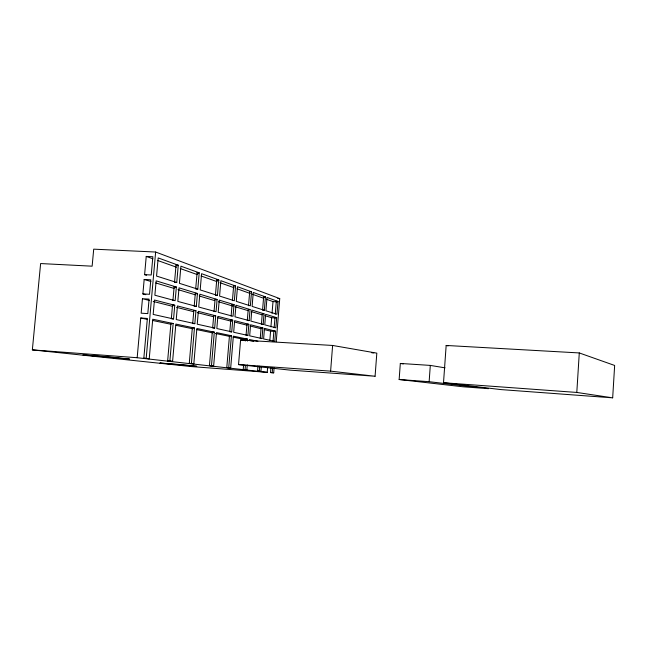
<?xml version="1.0" encoding="UTF-8"?>
<svg xmlns="http://www.w3.org/2000/svg" width="647" height="647" viewBox="0 0 647 647"><rect width="100%" height="100%" fill="white"/><g stroke="black" fill="none" stroke-linecap="round" stroke-linejoin="round"><path stroke-width="0.97" d="M612.677 397.84L614.65 365.458L579.283 352.938L446.163 345.458L443.51 382.741L500.721 389.567L612.677 397.84L576.801 392.438L443.51 382.741M576.801 392.438L579.283 352.938M429.139 381.698L430.304 365.409L400.323 363.444L399.142 379.514L462.945 386.777L488.509 388.669L429.139 381.698L399.142 379.514M375.082 376.255L376.821 353.141L332.615 345.458L240.587 340.015L238.533 364.584L290.139 370.133L375.082 376.255L330.617 371.135L238.533 364.584M330.617 371.135L332.615 345.458M272.015 372.704L270.511 372.535L270.915 367.553M273.058 341.268L273.883 331.102L275.582 331.207L274.757 341.381L263.612 338.915L264.477 328.352L275.582 331.207M274.158 327.714L274.991 317.556L276.69 317.661L275.857 327.819L264.769 324.834L265.634 314.288L276.69 317.661M275.266 314.175L276.309 301.34L278.008 301.437L276.965 314.28L265.917 310.778L267.009 297.442L278.008 301.437M272.622 367.682L272.217 372.664L273.713 372.834L274.11 367.876M276.237 341.713L279.739 298.607L155.636 252.031L93.71 249.16L92.133 266.184L40.624 263.555L32.35 349.881L191.059 366.542L267.227 372.34L267.632 367.391M247.267 364.908L246.855 369.793L245.019 369.655L243.223 369.453L243.636 364.544M245.593 340.977L245.755 339.012L247.599 339.141L247.437 341.098M248.521 305.732L249.685 291.716L251.521 291.821L250.365 305.837L236.268 301.365L237.498 286.726L251.521 291.821M246.855 369.793L245.076 369.591L245.399 365.66M247.906 335.429L248.828 324.325L234.651 320.669L233.68 332.275L247.906 335.429L246.062 335.308L246.984 324.204L248.828 324.325M249.135 320.621L250.057 309.533L235.953 305.222L234.974 316.812L249.135 320.621L247.291 320.508L248.213 309.42L250.057 309.533M261.356 366.396L260.951 371.386L259.188 371.257L257.546 371.071L257.959 366.056M262.868 327.94L261.105 327.819L260.231 338.438L262.003 338.559L262.868 327.94L250.591 324.778L249.669 335.825L262.003 338.559M265.424 296.868L263.652 296.771L262.553 310.164L264.324 310.269L265.424 296.868L253.268 292.452L252.112 306.395L264.324 310.269M260.951 371.386L259.318 371.2L259.73 366.186M263.159 324.398L264.033 313.803L251.804 310.067L250.89 321.098L263.159 324.398L261.396 324.284L262.261 313.69L264.033 313.803M269.839 340.354L270.583 331.167L264.72 329.679M270.931 326.881L271.683 317.709L264.922 315.679M272.039 313.366L273.002 301.591L266.378 299.238M213.639 366.032L211.464 365.79L214.319 332.154L212.305 332.016L209.442 365.636L213.639 366.032L216.478 332.607L231.408 335.736L228.723 367.739L230.688 367.965L233.357 336.149L247.599 339.141M230.688 367.965L226.782 367.593L229.475 335.607L231.408 335.736M231.108 316.165L232.087 304.519L234.02 304.632L233.041 316.286L218.201 312.291L219.236 300.119L234.02 304.632M232.41 300.645L233.648 285.925L235.581 286.031L234.343 300.758L219.576 296.067L220.886 280.693L235.581 286.031M231.731 331.846L232.71 320.176L217.861 316.351L216.826 328.539L231.731 331.846L229.798 331.717L230.785 320.047L232.71 320.176M193.825 363.792L189.272 363.355L192.337 327.843L194.464 327.989L191.399 363.517L193.825 363.792L196.866 328.49L214.319 332.154M197.432 293.463L195.313 293.342L194.197 306.266L196.324 306.395L197.432 293.463L179.017 287.842L177.828 301.413L196.324 306.395M195.685 289.039L197.092 272.71L199.211 272.824L197.804 289.16L196.397 289.08M194.836 323.662L195.952 310.706L177.432 305.942L176.243 319.545L194.836 323.662L192.709 323.524L193.825 310.576L195.952 310.706M214.044 311.587L215.079 299.351L217.101 299.472L216.058 311.708L198.71 307.042L199.818 294.191L217.101 299.472M218.759 279.925L216.745 279.811L215.427 295.275L217.449 295.396L218.759 279.925L201.581 273.681L200.182 289.913L217.449 295.396M214.667 328.061L215.71 315.793L198.346 311.328L197.238 324.196L214.667 328.061L212.653 327.932L213.696 315.671L215.71 315.793M172.595 361.39L167.638 360.913L170.929 323.371L173.161 323.516L169.87 361.083L172.595 361.39L175.847 324.082L194.464 327.989M171.326 318.801L172.531 305.117L174.763 305.255L173.558 318.947L172.07 318.85M172.927 300.564L174.124 286.904L176.356 287.025L175.159 300.693L154.868 295.226L156.145 280.855L176.356 287.025M178.265 265.213L176.033 265.1L174.52 282.359L176.752 282.48L178.265 265.213L158.183 257.918L156.566 276.075L176.752 282.48M267.227 372.34L137.172 357.726L140.722 318.017L147.37 318.445L143.828 358.228L149.231 358.745L152.741 319.23L173.161 323.516M142.453 298.72L141.159 313.188L147.799 313.609L149.093 299.108L142.453 298.72L149.295 300.451M142.882 293.9L144.176 279.464L150.808 279.819L149.522 294.28L142.882 293.9L145.818 294.676M144.605 274.651L146.238 256.414L152.862 256.73L151.236 274.999L144.605 274.651L146.537 275.258M149.231 358.745L146.182 358.406L155.636 252.031M277.749 298.493L279.739 298.607M273.002 301.591L276.819 301.817M271.683 317.709L275.509 317.952M371.823 352.833L373.829 352.955M270.583 331.167L274.409 331.418M32.35 349.881L137.172 357.726M143.828 358.228L146.182 358.406M167.638 360.913L169.87 361.083M189.272 363.355L191.399 363.517M209.442 365.636L211.464 365.79M226.782 367.593L228.723 367.739M243.223 369.453L245.076 369.591M257.546 371.071L259.318 371.2M270.511 372.535L273.713 372.834M240.587 340.015L244.534 340.621M400.323 363.444L403.307 363.913M430.304 365.409L445.087 367.852M140.722 318.017L147.605 319.44M152.522 320.459L171.196 324.317M176.113 325.336L192.822 328.789M196.753 329.606L212.475 332.857M215.427 333.464L230.17 336.513M233.114 337.127L245.892 339.764M248.844 340.379L253.761 341.39M249.37 339.505L257.91 341.301M173.558 318.947L153.169 314.426L154.447 300.022L174.763 305.255M446.163 345.458L448.112 345.91M153.21 301.445L172.773 306.395M176.688 307.39L193.316 311.595M197.23 312.59L213.858 316.804M217.764 317.79L231.464 321.26M234.392 322.004L247.114 325.223M250.041 325.967L260.806 328.692M172.531 305.117L174.318 305.578M261.105 327.819L262.714 328.239M144.176 279.464L150.937 281.494M155.765 282.941L174.124 288.441M177.982 289.605L195.37 294.822M199.236 295.978L214.691 300.612M218.557 301.777L233.041 306.12M234.974 306.702L248.497 310.754M251.4 311.628L262.027 314.814M174.124 286.904L175.903 287.446M195.313 293.342L197.707 294.07M215.079 299.351L216.51 299.787M232.087 304.519L234.028 305.109M197.804 289.16L179.413 283.321L180.909 266.176L199.211 272.824M146.238 256.414L152.862 258.776M157.593 260.458L176.51 267.203M180.295 268.554L197.319 274.619M201.104 275.97L217.19 281.704M220.02 282.715L234.214 287.769M237.053 288.78L250.292 293.503M252.184 294.175L263.539 298.227M176.033 265.1L177.804 265.739M197.092 272.71L198.686 273.285M216.745 279.811L218.88 280.588M263.652 296.771L265.254 297.345M276.309 301.34L277.773 301.874M108.486 356.829L82.945 354.904L129.61 359.093L108.486 356.829M181.815 364.69L159.922 363.032L196.809 366.299L181.815 364.69"/></g></svg>
